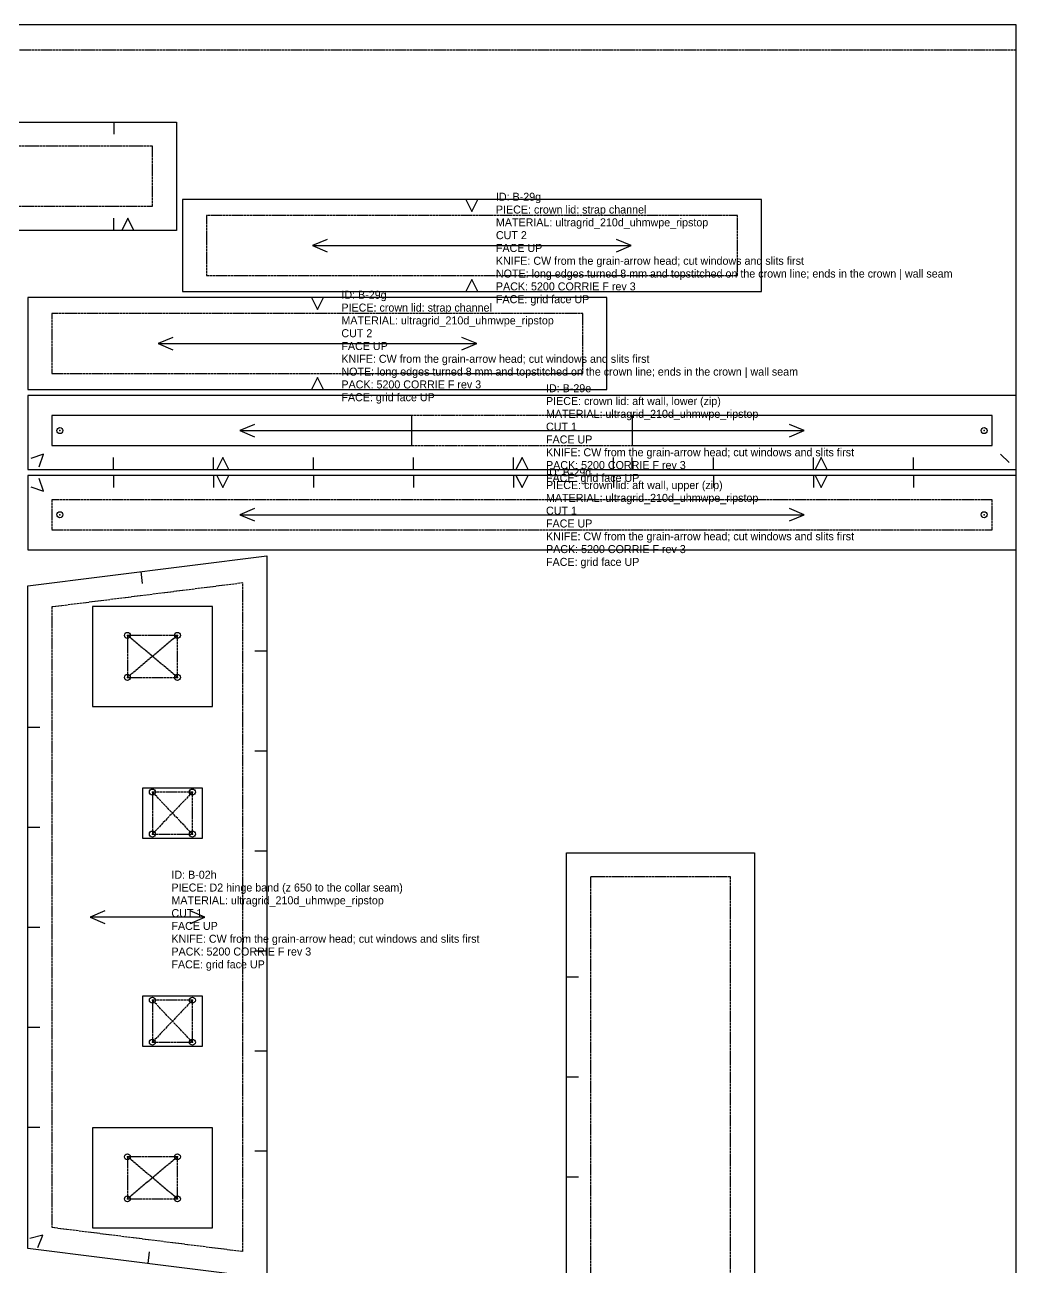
# Model space of a CAD drawing. Header units: millimetres. Extents: x 0 to 966, y -22 to 1500.
# Drawn here: x 468 to 963, y 879 to 1500 of the extents above; entities that cross this region are included whole.
import ezdxf

# ---------------------------------------------------------------- set-up
doc = ezdxf.new("R2010")
doc.units = ezdxf.units.MM
doc.linetypes.add('DASHED', pattern=[1.524, 1.27, -0.254])
for name, color, linetype in [('CUT', 7, 'Continuous'), ('DRILL', 4, 'Continuous'), ('GRAIN', 5, 'Continuous'), ('INTERNAL', 6, 'Continuous'), ('NOTCH', 1, 'Continuous'), ('SEW', 3, 'Continuous'), ('TEXT', 2, 'Continuous')]:
    doc.layers.add(name, color=color, linetype=linetype)

msp = doc.modelspace()

# ---------------------------------------------------------------- linework, layer by layer
at = {"layer": 'CUT'}
for points in [[(0, 1397.3), (0, 1451.3), (543.23, 1451.3), (543.23, 1397.3)], [(835.69, 1412.69), (546.23, 1412.69), (546.23, 1366.69), (835.69, 1366.69)], [(758.47, 1363.69), (469, 1363.69), (469, 1317.69), (758.47, 1317.69)], [(469, 1314.69), (469, 1277.69), (963, 1277.69), (963, 1314.69)], [(469, 1274.69), (469, 1237.69), (963, 1237.69), (963, 1274.69)], [(588.54, 873.41), (469, 888.47), (469, 1219.63), (588.54, 1234.69)], [(738.24, 1086.19), (832.24, 1086.19), (832.24, 12.5), (738.24, 12.5)]]:
    msp.add_lwpolyline(points, close=True, dxfattribs=at)
at = {"layer": 'DRILL'}
for centre in [(485, 1297.19), (947, 1297.19), (485, 1255.19), (947, 1255.19), (518.78, 1194.85), (543.78, 1194.85), (518.78, 1173.85), (543.78, 1173.85), (531.26, 1116.55), (551.26, 1116.55), (531.26, 1095.55), (551.26, 1095.55), (531.26, 1012.55), (551.26, 1012.55), (531.26, 991.55), (551.26, 991.55), (518.78, 934.25), (543.78, 934.25), (518.78, 913.25), (543.78, 913.25)]:
    msp.add_circle(centre, 1.5, dxfattribs=at)
for p in [(485, 1297.19), (947, 1297.19), (485, 1255.19), (947, 1255.19), (518.78, 1194.85), (543.78, 1194.85), (518.78, 1173.85), (543.78, 1173.85), (531.26, 1116.55), (551.26, 1116.55), (531.26, 1095.55), (551.26, 1095.55), (531.26, 1012.55), (551.26, 1012.55), (531.26, 991.55), (551.26, 991.55), (518.78, 934.25), (543.78, 934.25), (518.78, 913.25), (543.78, 913.25)]:
    msp.add_point(p, dxfattribs=at)
at = {"layer": 'GRAIN'}
for points in [[(618.69, 1392.8), (611.32, 1389.69), (618.69, 1386.57)], [(763.23, 1386.57), (770.6, 1389.69), (763.23, 1392.8)], [(611.32, 1389.69), (770.6, 1389.69)], [(541.46, 1343.8), (534.09, 1340.69), (541.46, 1337.57)], [(686, 1337.57), (693.37, 1340.69), (686, 1343.8)], [(534.09, 1340.69), (693.37, 1340.69)], [(582.37, 1300.3), (575, 1297.19), (582.37, 1294.07)], [(849.63, 1294.07), (857, 1297.19), (849.63, 1300.3)], [(575, 1297.19), (857, 1297.19)], [(582.37, 1258.3), (575, 1255.19), (582.37, 1252.07)], [(575, 1255.19), (857, 1255.19)], [(849.63, 1252.07), (857, 1255.19), (849.63, 1258.3)], [(507.48, 1057.16), (500.11, 1054.05), (507.48, 1050.93)], [(550.06, 1050.93), (557.43, 1054.05), (550.06, 1057.16)], [(557.43, 1054.05), (500.11, 1054.05)]]:
    msp.add_lwpolyline(points, dxfattribs=at)
at = {"layer": 'INTERNAL', "linetype": 'CONTINUOUS'}
for points in [[(481, 1289.69), (661, 1289.69), (661, 1304.69), (481, 1304.69)], [(771, 1289.69), (951, 1289.69), (951, 1304.69), (771, 1304.69)], [(561.28, 1159.35), (561.28, 1209.35), (501.28, 1209.35), (501.28, 1159.35)], [(556.26, 1093.55), (556.26, 1118.55), (526.26, 1118.55), (526.26, 1093.55)], [(556.26, 989.55), (556.26, 1014.55), (526.26, 1014.55), (526.26, 989.55)], [(561.28, 898.75), (561.28, 948.75), (501.28, 948.75), (501.28, 898.75)]]:
    msp.add_lwpolyline(points, close=True, dxfattribs=at)
at = {"layer": 'NOTCH'}
for points in [[(512, 1451.3), (512, 1445.3)], [(687.96, 1412.69), (690.96, 1406.69), (693.96, 1412.69)], [(512, 1397.3), (512, 1403.3)], [(521.92, 1397.3), (518.92, 1403.3), (515.92, 1397.3)], [(693.96, 1366.69), (690.96, 1372.69), (687.96, 1366.69)], [(610.73, 1363.69), (613.73, 1357.69), (616.73, 1363.69)], [(616.73, 1317.69), (613.73, 1323.69), (610.73, 1317.69)], [(474.72, 1279.03), (476.79, 1285.41), (470.45, 1283.24)], [(959.49, 1281.2), (955.24, 1285.45)], [(511.77, 1277.69), (511.77, 1283.69)], [(561.77, 1277.69), (561.77, 1283.69)], [(569.42, 1277.69), (566.42, 1283.69), (563.42, 1277.69)], [(611.77, 1277.69), (611.77, 1283.69)], [(661.77, 1277.69), (661.77, 1283.69)], [(711.77, 1277.69), (711.77, 1283.69)], [(719, 1277.69), (716, 1283.69), (713, 1277.69)], [(761.77, 1277.69), (761.77, 1283.69)], [(771, 1277.69), (771, 1283.69)], [(811.77, 1277.69), (811.77, 1283.69)], [(861.77, 1277.69), (861.77, 1283.69)], [(868.58, 1277.69), (865.58, 1283.69), (862.58, 1277.69)], [(911.77, 1277.69), (911.77, 1283.69)], [(470.45, 1269.14), (476.79, 1266.96), (474.72, 1273.34)], [(511.77, 1274.69), (511.77, 1268.69)], [(561.77, 1274.69), (561.77, 1268.69)], [(563.41, 1274.69), (566.41, 1268.69), (569.41, 1274.69)], [(611.77, 1274.69), (611.77, 1268.69)], [(661.77, 1274.69), (661.77, 1268.69)], [(711.77, 1274.69), (711.77, 1268.69)], [(713, 1274.69), (716, 1268.69), (719, 1274.69)], [(761.77, 1274.69), (761.77, 1268.69)], [(811.77, 1274.69), (811.77, 1268.69)], [(861.77, 1274.69), (861.77, 1268.69)], [(862.58, 1274.69), (865.58, 1268.69), (868.58, 1274.69)], [(911.77, 1274.69), (911.77, 1268.69)], [(525.43, 1226.74), (526.18, 1220.79)], [(588.54, 1187.01), (582.54, 1187.01)], [(469, 1149.05), (475, 1149.05)], [(588.54, 1137.01), (582.54, 1137.01)], [(469, 1099.05), (475, 1099.05)], [(588.54, 1087.01), (582.54, 1087.01)], [(469, 1049.05), (475, 1049.05)], [(588.54, 1037.01), (582.54, 1037.01)], [(738.24, 1024.19), (744.24, 1024.19)], [(469, 999.05), (475, 999.05)], [(588.54, 987.01), (582.54, 987.01)], [(738.24, 974.19), (744.24, 974.19)], [(469, 949.05), (475, 949.05)], [(588.54, 937.01), (582.54, 937.01)], [(738.24, 924.19), (744.24, 924.19)], [(473.98, 888.86), (476.5, 895.08), (470.02, 893.36)], [(529.11, 880.89), (529.86, 886.85)]]:
    msp.add_lwpolyline(points, dxfattribs=at)
at = {"layer": 'SEW', "linetype": 'DASHED'}
for points in [[(12, 1409.3), (531.23, 1409.3), (531.23, 1439.3), (12, 1439.3)], [(558.23, 1404.69), (558.23, 1374.69), (823.69, 1374.69), (823.69, 1404.69)], [(481, 1355.69), (481, 1325.69), (746.47, 1325.69), (746.47, 1355.69)], [(481, 1289.69), (951, 1289.69), (951, 1304.69), (481, 1304.69)], [(481, 1247.69), (951, 1247.69), (951, 1262.69), (481, 1262.69)], [(576.54, 887.01), (576.54, 1221.08), (481, 1209.05), (481, 899.05)], [(543.78, 1173.85), (543.78, 1194.85), (518.78, 1194.85), (518.78, 1173.85)], [(551.26, 1095.55), (551.26, 1116.55), (531.26, 1116.55), (531.26, 1095.55)], [(750.24, 1074.19), (750.24, 24.5), (820.24, 24.5), (820.24, 1074.19)], [(551.26, 991.55), (551.26, 1012.55), (531.26, 1012.55), (531.26, 991.55)], [(543.78, 913.25), (543.78, 934.25), (518.78, 934.25), (518.78, 913.25)]]:
    msp.add_lwpolyline(points, close=True, dxfattribs=at)
for points in [[(543.78, 1173.85), (518.78, 1194.85)], [(543.78, 1194.85), (518.78, 1173.85)], [(551.26, 1095.55), (531.26, 1116.55)], [(551.26, 1116.55), (531.26, 1095.55)], [(551.26, 991.55), (531.26, 1012.55)], [(551.26, 1012.55), (531.26, 991.55)], [(543.78, 913.25), (518.78, 934.25)], [(543.78, 934.25), (518.78, 913.25)]]:
    msp.add_lwpolyline(points, dxfattribs=at)
at = {"layer": 'TEXT', "linetype": 'DASHED'}
msp.add_line((0, 1487.5), (963, 1487.5), dxfattribs=at)
at = {"layer": 'TEXT'}
msp.add_lwpolyline([(0, 0), (963, 0), (963, 1500), (0, 1500)], close=True, dxfattribs=at)

# ---------------------------------------------------------------- texts
for s, p in [('ID: B-29g', (702.96, 1412.09)), ('PIECE: crown lid: strap channel', (702.96, 1405.69)), ('MATERIAL: ultragrid_210d_uhmwpe_ripstop', (702.96, 1399.29)), ('CUT 2', (702.96, 1392.89)), ('FACE UP', (702.96, 1386.49)), ('KNIFE: CW from the grain-arrow head; cut windows and slits first', (702.96, 1380.09)), ('NOTE: long edges turned 8 mm and topstitched on the crown line; ends in the crown | wall seam', (702.96, 1373.69)), ('ID: B-29g', (625.73, 1363.09)), ('PACK: 5200 CORRIE F rev 3', (702.96, 1367.29)), ('PIECE: crown lid: strap channel', (625.73, 1356.69)), ('FACE: grid face UP', (702.96, 1360.89)), ('MATERIAL: ultragrid_210d_uhmwpe_ripstop', (625.73, 1350.29)), ('CUT 2', (625.73, 1343.89)), ('FACE UP', (625.73, 1337.49)), ('KNIFE: CW from the grain-arrow head; cut windows and slits first', (625.73, 1331.09)), ('NOTE: long edges turned 8 mm and topstitched on the crown line; ends in the crown | wall seam', (625.73, 1324.69)), ('PACK: 5200 CORRIE F rev 3', (625.73, 1318.29)), ('ID: B-29e', (728, 1316.39)), ('FACE: grid face UP', (625.73, 1311.89)), ('PIECE: crown lid: aft wall, lower (zip)', (728, 1309.99)), ('MATERIAL: ultragrid_210d_uhmwpe_ripstop', (728, 1303.59)), ('CUT 1', (728, 1297.19)), ('FACE UP', (728, 1290.79)), ('KNIFE: CW from the grain-arrow head; cut windows and slits first', (728, 1284.39)), ('PACK: 5200 CORRIE F rev 3', (728, 1277.99)), ('FACE: grid face UP', (728, 1271.59)), ('ID: B-29d', (728, 1274.39)), ('PIECE: crown lid: aft wall, upper (zip)', (728, 1267.99)), ('MATERIAL: ultragrid_210d_uhmwpe_ripstop', (728, 1261.59)), ('CUT 1', (728, 1255.19)), ('FACE UP', (728, 1248.79)), ('KNIFE: CW from the grain-arrow head; cut windows and slits first', (728, 1242.39)), ('PACK: 5200 CORRIE F rev 3', (728, 1235.99)), ('FACE: grid face UP', (728, 1229.59)), ('ID: B-02h', (540.77, 1073.25)), ('PIECE: D2 hinge band (z 650 to the collar seam)', (540.77, 1066.85)), ('MATERIAL: ultragrid_210d_uhmwpe_ripstop', (540.77, 1060.45)), ('CUT 1', (540.77, 1054.05)), ('FACE UP', (540.77, 1047.65)), ('KNIFE: CW from the grain-arrow head; cut windows and slits first', (540.77, 1041.25)), ('PACK: 5200 CORRIE F rev 3', (540.77, 1034.85)), ('FACE: grid face UP', (540.77, 1028.45))]:
    msp.add_text(s, height=4, dxfattribs=at).set_placement(p)

doc.saveas('drawing.dxf')
